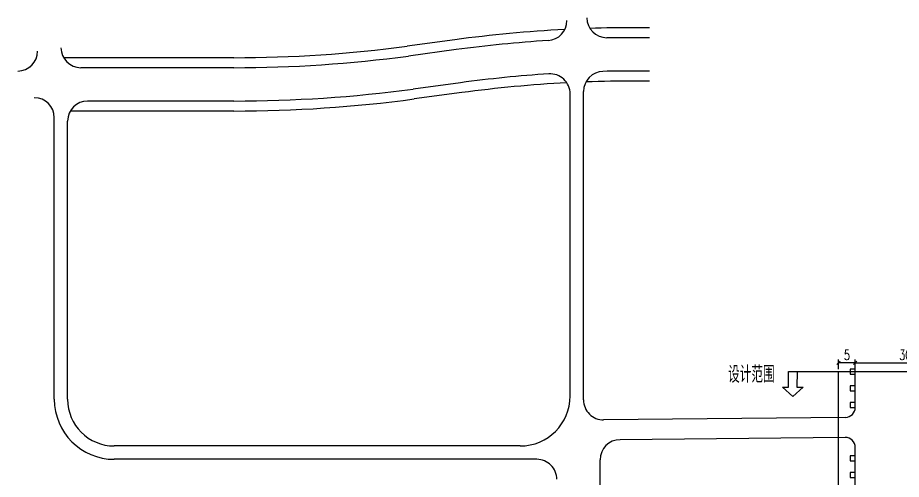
# Model space of a CAD drawing. Extents: x 113363 to 119694, y 18926 to 19620.
# Drawn here: x 118373.5 to 118638.8, y 19395 to 19533.5 of the extents above; entities that cross this region are included whole.
import ezdxf
from ezdxf.enums import TextEntityAlignment as Align

# ---------------------------------------------------------------- set-up
doc = ezdxf.new("R2010")
doc.units = 0
doc.linetypes.add('CONTINOUS', pattern=[0])
for name, color, linetype in [('人行道', 1, 'Continuous'), ('标注', 7, 'Continuous'), ('树池绿化', 3, 'Continuous'), ('横断面宽度标注', 7, 'Continuous'), ('立道牙', 5, 'Continuous')]:
    doc.layers.add(name, color=color, linetype=linetype)
doc.styles.add('st', font='txt.shx', dxfattribs={"bigfont": 'hztxt.shx'})
doc.styles.add('txtd', font='txtd.shx', dxfattribs={"width": 0.7, "bigfont": 'hztxt.shx'})
doc.dimstyles.get("Standard").update_dxf_attribs({"dimtxt": 3, "dimasz": 1, "dimexe": 1, "dimexo": 0.625, "dimgap": 0.9, "dimtad": 1, "dimdsep": 46, "dimtxsty": 'txtd', "dimblk": 'OBLIQUE', "dimcen": 0.09, "dimclrd": 256, "dimadec": 0, "dimazin": 0, "dimtfac": 1, "dimtix": 1, "dimtmove": 2, "dimatfit": 3, "dimfxl": 1, "dimtolj": 1, "dimtzin": 0, "dimlwd": -1, "dimarcsym": 0})

# ---------------------------------------------------------------- blocks, each defined once
blk = doc.blocks.new('_Oblique')
at = {"color": 0, "linetype": 'ByBlock', "lineweight": -2}
blk.add_line((-0.5, -0.5), (0.5, 0.5), dxfattribs=at)
blk = doc.blocks.new('*U124')
at = {"layer": '横断面宽度标注', "color": 0, "linetype": 'CONTINOUS', "lineweight": -2, "transparency": 16777216}
for p, q in [((118625, 19428.02), (118625, 19430.92)), ((118655, 19428.02), (118655, 19430.92))]:
    blk.add_line(p, q, dxfattribs=at)
at = {"layer": '横断面宽度标注', "linetype": 'CONTINOUS', "transparency": 16777216}
blk.add_line((118625, 19429.92), (118655, 19429.92), dxfattribs=at)
at = {"layer": '横断面宽度标注', "linetype": 'CONTINOUS', "transparency": 16777216, "rotation": 180}
blk.add_blockref('_Oblique', (118625, 19429.92), dxfattribs=at)
at = {"layer": '横断面宽度标注', "linetype": 'CONTINOUS', "transparency": 16777216}
blk.add_blockref('_Oblique', (118655, 19429.92), dxfattribs=at)
at = {"layer": '横断面宽度标注', "color": 0, "linetype": 'CONTINOUS', "transparency": 16777216, "insert": (118640, 19432.32), "char_height": 3, "width": 0.000000001, "attachment_point": 5, "style": 'txtd'}
blk.add_mtext('\\A1;30', dxfattribs=at)
blk = doc.blocks.new('*U127')
at = {"layer": '横断面宽度标注', "color": 0, "linetype": 'CONTINOUS', "lineweight": -2, "transparency": 16777216}
for p, q in [((118620, 19428.02), (118620, 19430.92)), ((118625, 19428.02), (118625, 19430.92))]:
    blk.add_line(p, q, dxfattribs=at)
at = {"layer": '横断面宽度标注', "linetype": 'CONTINOUS', "transparency": 16777216}
blk.add_line((118625, 19429.92), (118620, 19429.92), dxfattribs=at)
at = {"layer": '横断面宽度标注', "linetype": 'CONTINOUS', "transparency": 16777216, "rotation": 180}
blk.add_blockref('_Oblique', (118620, 19429.92), dxfattribs=at)
at = {"layer": '横断面宽度标注', "linetype": 'CONTINOUS', "transparency": 16777216}
blk.add_blockref('_Oblique', (118625, 19429.92), dxfattribs=at)
at = {"layer": '横断面宽度标注', "color": 0, "linetype": 'CONTINOUS', "transparency": 16777216, "insert": (118622.5, 19432.32), "char_height": 3, "width": 0.000000001, "attachment_point": 5, "style": 'txtd'}
blk.add_mtext('\\A1;5', dxfattribs=at)
blk = doc.blocks.new('11')
at = {"layer": '树池绿化', "linetype": 'CONTINOUS'}
blk.add_lwpolyline([(0, 0), (1.5, 0), (1.5, 1.5), (0, 1.5)], close=True, dxfattribs=at)

msp = doc.modelspace()

# ---------------------------------------------------------------- linework, layer by layer
at = {"layer": '人行道'}
for p, q in [((118563.18, 19530.514), (118558.947, 19530.514)), ((118504.763, 19526.9), (118490.48, 19524.986)), ((118438.421, 19521.514), (118387.304, 19521.514)), ((118563.18, 19514.514), (118558.947, 19514.514)), ((118506.888, 19511.042), (118492.605, 19509.128)), ((118438.421, 19505.514), (118389.304, 19505.514)), ((118620, 19427.394), (118660, 19427.394)), ((118620, 19363.467), (118620, 19427.394))]:
    msp.add_line(p, q, dxfattribs=at)
for centre, radius, start, end in [((118558.947, 19122.514), 408, 92.97639, 97.63174), ((118558.947, 19122.514), 408, 90, 91.91101), ((118438.421, 19913.514), 392, 270, 277.63174), ((118558.947, 19122.514), 392, 93.00308, 97.63174), ((118558.947, 19122.514), 392, 90, 92.16869), ((118438.421, 19913.514), 408, 270, 277.63174)]:
    msp.add_arc(centre, radius, start, end, dxfattribs=at)
at = {"layer": '标注', "color": 7, "linetype": 'Continuous'}
for p, q in [((118604.995, 19422.651), (118605, 19427.403)), ((118605, 19427.403), (118607.512, 19427.4)), ((118605, 19427.403), (118607.512, 19427.4)), ((118607.512, 19427.4), (118607.507, 19422.648)), ((118606.248, 19419.902), (118603.155, 19422.653)), ((118603.155, 19422.653), (118604.995, 19422.651)), ((118609.347, 19422.647), (118606.248, 19419.902)), ((118607.507, 19422.648), (118609.347, 19422.647))]:
    msp.add_line(p, q, dxfattribs=at)
at = {"layer": '标注', "linetype": 'Continuous'}
msp.add_line((118605, 19427.403), (118675, 19427.403), dxfattribs=at)
at = {"layer": '立道牙'}
for p, q in [((118563.18, 19527.514), (118550.4, 19527.514)), ((118505.161, 19523.926), (118490.879, 19522.013)), ((118377.434, 19518.648), (118377.434, 19518.648)), ((118438.421, 19518.514), (118392.5, 19518.514)), ((118392.5, 19518.514), (118392.5, 19518.514)), ((118373.5, 19517.514), (118374.13, 19517.547)), ((118563.18, 19517.514), (118558.947, 19517.514)), ((118506.489, 19514.015), (118492.207, 19512.101)), ((118539.395, 19420.012), (118539.401, 19510.674)), ((118543.395, 19418.839), (118543.401, 19511.397)), ((118438.421, 19508.514), (118394.5, 19508.514)), ((118384.5, 19440.13), (118384.5, 19503.514)), ((118384.5, 19419.013), (118384.5, 19502.888)), ((118388.5, 19419.013), (118388.5, 19502.514)), ((118625, 19416.587), (118625, 19427.394)), ((118622.031, 19413.587), (118549.457, 19412.839)), ((118621.969, 19407.587), (118554.394, 19406.89)), ((118524.395, 19405.013), (118402.5, 19405.013)), ((118625, 19335.584), (118625, 19404.587)), ((118529.394, 19401.013), (118402.5, 19401.013)), ((118548.393, 19385.771), (118548.394, 19400.89))]:
    msp.add_line(p, q, dxfattribs=at)
for centre, radius, start, end in [((118532.4, 19532.656), 6, 273.70342, 360), ((118550.4, 19533.514), 6, 180, 270), ((118558.947, 19122.514), 405, 93.70342, 97.63174), ((118373.5, 19523.514), 6, 270, 0), ((118392.5, 19524.514), 6, 180, 270), ((118438.421, 19913.514), 395, 270, 277.63174), ((118558.947, 19122.514), 395, 93.76549, 97.63174), ((118533.401, 19510.674), 6, 359.99669, 93.76549), ((118549.401, 19511.397), 6, 91.40628, 179.99669), ((118558.947, 19122.514), 395, 90, 91.40628), ((118438.421, 19913.514), 405, 270, 277.63174), ((118378.5, 19503.514), 6, 0, 90), ((118394.5, 19502.514), 6, 90, 180), ((118524.395, 19420.013), 15, 270, 359.99669), ((118402.5, 19419.013), 18, 180, 270), ((118402.5, 19419.013), 14, 180, 270), ((118549.395, 19418.839), 6, 179.99669, 270.59054), ((118622, 19416.587), 3, 270.59054, 0), ((118554.394, 19400.89), 6, 90, 179.99669), ((118622, 19404.587), 3, 0, 90.59054), ((118529.394, 19395.013), 6, 359.99669, 90)]:
    msp.add_arc(centre, radius, start, end, dxfattribs=at)

# ---------------------------------------------------------------- block references
at = {"linetype": 'ByBlock', "rotation": 90}
for p in [(118625, 19426.582), (118625, 19421.582), (118625, 19416.582), (118625, 19400.584), (118625, 19395.584)]:
    msp.add_blockref('11', p, dxfattribs=at)

# ---------------------------------------------------------------- texts
at = {"layer": '标注', "color": 7, "style": 'st', "width": 0.7}
msp.add_text('设计范围', height=5, rotation=0.11298, dxfattribs=at).set_placement((118593.81, 19423.994), align=Align.CENTER)

# ---------------------------------------------------------------- dimensions: what is measured, and where the dimension line sits
at = {"layer": '横断面宽度标注', "linetype": 'CONTINOUS'}
for p2, distance, picture, middle in [((118620, 19427.394), -2.531, '*U127', (118622.5, 19432.325)), ((118655, 19427.394), 2.531, '*U124', (118640, 19432.325))]:
    dim = msp.add_aligned_dim(p1=(118625, 19427.394), p2=p2, distance=distance, dimstyle='Standard', dxfattribs=at)
    dim.commit()
    dim.dimension.update_dxf_attribs({"geometry": picture, "text_midpoint": middle})

doc.saveas('drawing.dxf')
